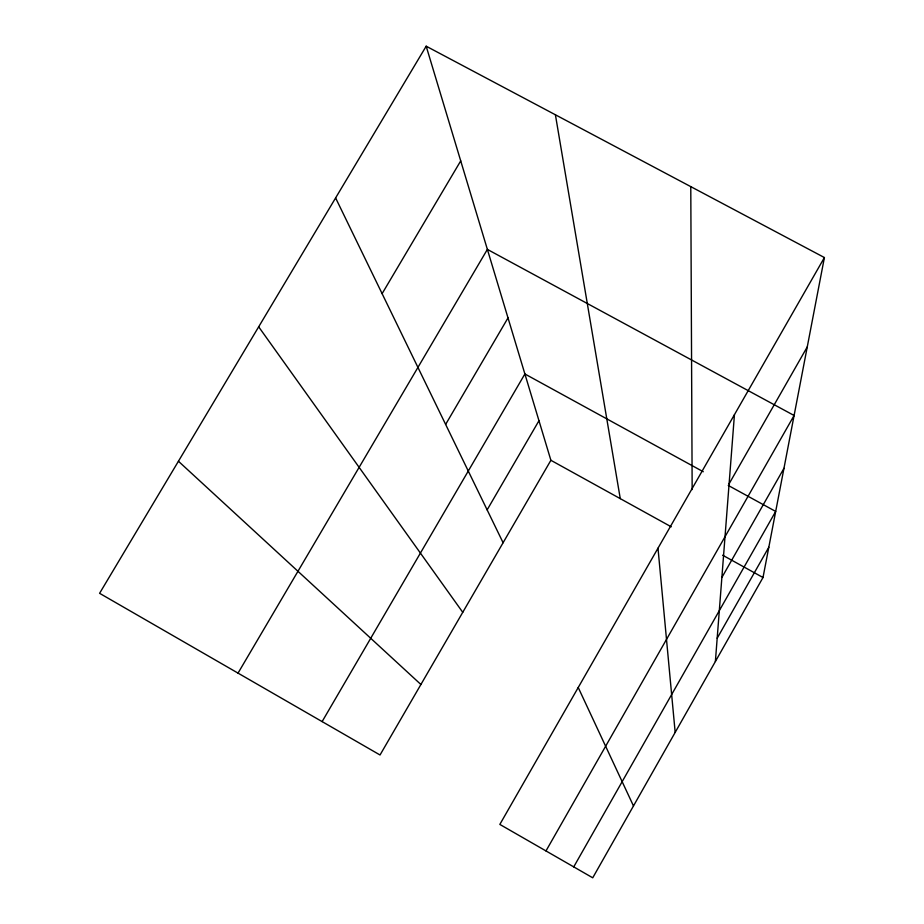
<?xml version="1.0" encoding="UTF-8"?>
<svg xmlns="http://www.w3.org/2000/svg" width="924" height="924" viewBox="0 0 924 924"><rect width="100%" height="100%" fill="white"/><g stroke="black" fill="none" stroke-linecap="round" stroke-linejoin="round"><path stroke-width="1.39" d="M715.384 661.492L734.441 414.68M824.404 257.553L499.838 824.416L592.734 877.8L763.005 577.512L824.404 257.553L426.183 46.2L99.596 593.312L380.03 754.989L550.889 460.291L426.183 46.2M717.186 638.23L768.803 547.262M545.98 850.935L794.097 415.488L487.375 249.399L238.034 673.122M721.875 577.465L783.956 468.329M573.735 866.885L775.686 511.434L728.251 485.435M729.105 483.795L807.253 346.927M487.144 509.875L538.969 420.72M322.118 721.598L524.89 373.977L703.291 471.748M445.634 424.416L508.004 317.902M382.109 293.659L460.718 160.892M550.889 460.291L671.24 526.807M722.649 555.208L763.005 577.512M178.436 461.238L420.905 684.488M258.674 326.819L462.751 612.312M335.608 197.921L503.095 542.723M578.228 687.502L633.483 805.947M555.405 114.784L620.27 498.637M657.992 548.198L675.178 732.409M690.782 186.636L692.157 489.581"/></g></svg>
